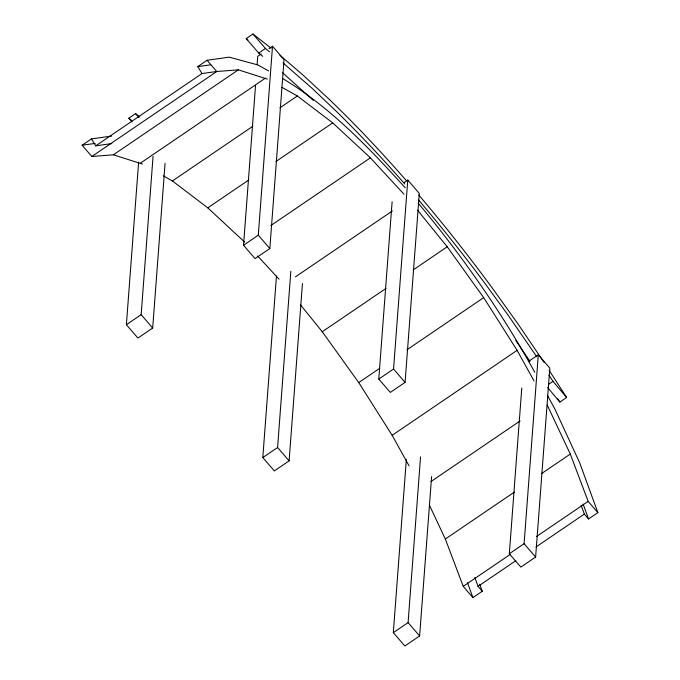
<?xml version="1.0" encoding="UTF-8"?>
<svg xmlns="http://www.w3.org/2000/svg" width="680" height="680" viewBox="0 0 680 680"><rect width="100%" height="100%" fill="white"/><g stroke="black" fill="none" stroke-linecap="round" stroke-linejoin="round"><path stroke-width="1.02" d="M165.07 163.353L152.685 328.015L137.912 338.062L126.386 324.717L138.609 162.163M152.685 328.015L141.159 314.67L153.059 156.34M269.034 48.62L272.51 46.257L284.036 59.602L269.832 248.549L255.059 258.596L243.533 245.25L255.51 85.859M257.1 64.753L257.737 56.304L261.214 53.941M269.832 248.549L258.298 235.203L272.51 46.257M302.447 283.534L289.111 460.862L274.337 470.909L262.811 457.563L276.462 276.012M289.111 460.862L277.584 447.517L290.836 271.243M404.294 182.444L407.762 180.072L419.296 193.418L405.084 382.364L390.32 392.411L378.786 379.066L392.122 201.731M405.084 382.364L393.558 369.019L407.762 180.072M431.604 476.569L419.62 635.953L404.846 646L393.32 632.655L406.334 459.544M419.62 635.953L408.094 622.608L420.546 456.892M528.742 361.275L538.296 354.781L549.831 368.126L535.619 557.064L520.854 567.111L509.32 553.766L521.781 388.05M535.619 557.064L524.093 543.719L538.296 354.781M142.392 164.084L113.398 154.802L91.834 156.485L82.127 145.248L91.451 138.898L111.562 136.068M216.087 71.57L202.011 73.55L197.744 66.623L207.069 60.273L229.194 57.154L257.524 64.855L268.694 70.933M132.124 122.001L128.826 118.193L135.566 113.603L139.689 116.824M262.709 56.347L258.723 53.066L246.211 38.581L252.943 34L271.082 48.152M91.451 138.898L95.727 145.834L202.011 73.55M91.834 156.485L216.775 71.51L238.34 69.836L267.333 79.109M258.723 53.066L265.464 48.484L269.45 51.765M113.398 154.802L238.34 69.836M140.573 163.055L265.514 78.09M163.31 175.839L172.406 180.948L252.79 126.284M279.879 107.865L297.356 95.982L332.724 122.884L370.379 157.845L403.997 194.216M172.406 180.948L207.782 207.85L248.846 179.928M275.935 161.508L332.724 122.884M270.776 225.581L370.379 157.845M126.386 324.717L141.159 314.67M243.533 245.25L258.298 235.203M295.418 276.879L392.402 210.928M300.526 304.929L322.269 331.747L386.053 288.371M413.142 269.951L447.219 246.78L483.684 297.611L517.106 350.344L534.021 380.894M409.079 465.868L392.164 435.319L358.734 382.585L379.703 368.322M406.793 349.902L483.684 297.611M262.811 457.563L277.584 447.517M378.786 379.066L393.558 369.019M392.164 435.319L517.106 350.344M548.794 384.183L553.01 381.319L566.61 397.502L559.869 402.084L547.63 387.515M430.984 481.55L520.106 420.945M479.723 584.29L482.256 591.251L472.931 597.601L463.225 586.364L445.34 539.036L514.369 492.09M541.458 473.671L570.29 454.062L547.23 405.042M393.32 632.655L408.094 622.608M509.32 553.766L524.093 543.719M463.225 586.364L510.399 554.277M536.613 536.452L588.166 501.389L570.29 454.062M482.256 591.251L478.065 586.364L515.831 560.677M536.035 546.941L584.35 514.088L581.119 505.24M584.35 514.088L588.548 518.976L597.873 512.626L579.726 462.901L554.863 409.02L547.323 395.241M197.744 66.623L210.808 64.778M82.127 145.248L95.2 143.404M95.727 145.834L111.809 143.565M282.659 78.531C329.842 106.879 368.526 147.22 405.221 187.791M281.894 87.286L297.356 95.982M246.211 38.581L247.86 39.865M128.826 118.193L131.299 120.122M283.016 62.909L312.392 88.596L336.676 111.656A551.65 167.501 55.8 0 1 404.804 184.025M279.999 55.343L302.787 74.843L329.409 99.509M282.659 72.777L313.242 100.385M207.782 207.85L244.673 242.105M257.593 255.969L279.047 279.191M252.943 34L265.464 48.484M207.069 60.273L216.775 71.51M588.166 501.389L597.873 512.626M135.566 113.603L138.864 117.419M418.2 203.158C462.137 255.756 501.662 312.231 534.76 372.274M417.562 210.205L447.219 246.78M322.269 331.747L358.734 382.585M515.763 340.442L530.009 361.344M536.741 356.762L508.045 315.061L484.458 282.719A551.65 167.501 55.8 0 0 418.396 199.784M548.938 375.181L553.01 381.319M543.991 362.312L518.007 323.96L492.235 287.98A549.04 166.71 55.8 0 0 418.727 194.973M549.083 370.234L566.61 397.502M557.608 398.565L559.869 402.084M429.513 505.385L445.34 539.036M583.1 504.058L588.548 518.976M474.835 577.515L478.065 586.364M467.483 582.683L472.931 597.601M329.409 99.501A549.04 166.71 55.8 0 1 406.453 180.727"/></g></svg>
